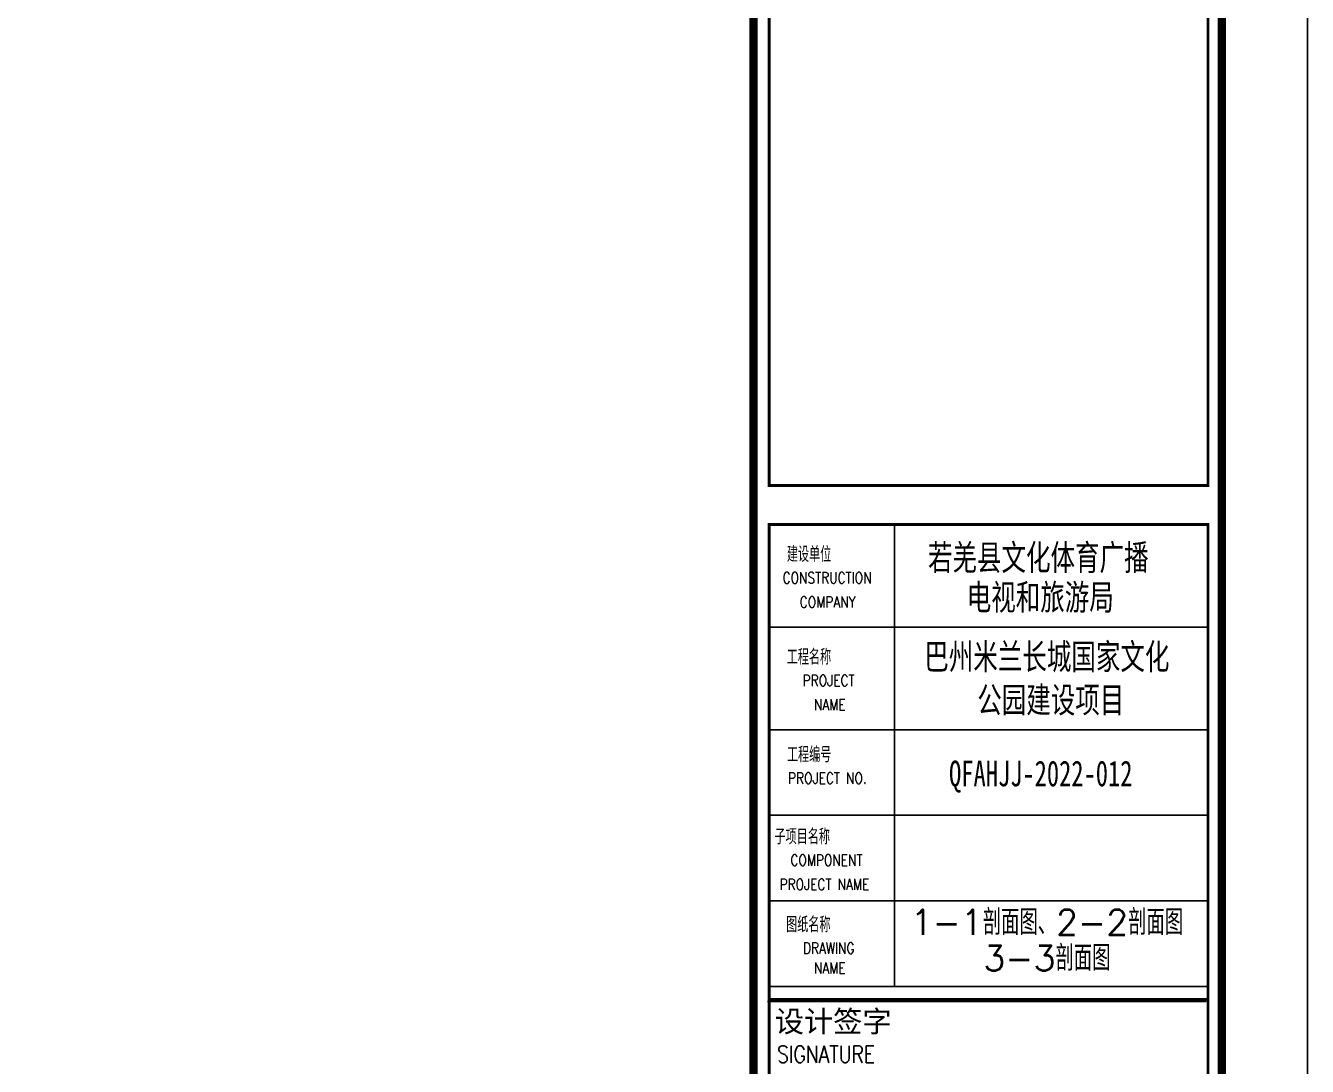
# Model space of a CAD drawing. Header units: inches. Extents: x 0 to 508000, y 0 to 738838.
# Drawn here: x 396124 to 411100, y 210543 to 222708 of the extents above; entities that cross this region are included whole.
import ezdxf
from ezdxf.enums import TextEntityAlignment as Align

# ---------------------------------------------------------------- set-up
doc = ezdxf.new("R2010")
doc.units = ezdxf.units.IN
doc.header["$LTSCALE"] = 1000
doc.header["$MEASUREMENT"] = 0
for name, color, linetype, true_color in [('TK', 7, 'Continuous', 0xffffff), ('TK-TEXT', 4, 'Continuous', 0x00ffff), ('ZG-图名', 1, 'Continuous', 0xff0000), ('ZG-图框层', 4, 'Continuous', 0x00ffff)]:
    doc.layers.add(name, color=color, linetype=linetype, true_color=true_color)
doc.styles.add('CCIAD-图框(可变字)', font='simhei.ttf', dxfattribs={"height": 0.2, "bigfont": 'gbcbig.shx'})
doc.styles.add('CCIAD-图框(标题项)', font='simhei.ttf', dxfattribs={"height": 0.2, "bigfont": 'gbcbig.shx'})
doc.styles.add('CCIAD-图框(版权说明)', font='SIMPLEX.shx', dxfattribs={"height": 0.2, "bigfont": 'gbcbig.shx'})
doc.styles.add('TXTSTY_ANONYMOUS', font='txt.shx', dxfattribs={"height": 0.2, "bigfont": 'gbcbig.shx'})
doc.styles.add('基本字体', font='simplex.shx', dxfattribs={"height": 0.2, "bigfont": 'gbcbig.shx'})

# ---------------------------------------------------------------- blocks, each defined once
blk = doc.blocks.new('DAnoyomous26257')
at = {"layer": 'TK', "style": '基本字体'}
blk.add_text('建设单位', height=180, dxfattribs=at).set_placement((405019, 216439))
at = {"layer": 'TK', "style": '基本字体', "width": 0.8}
for s, height, p in [('CONSTRUCTION', 130.03, (404969, 216189)), ('COMPANY', 130, (405169, 215905))]:
    blk.add_text(s, height=height, dxfattribs=at).set_placement(p)
blk = doc.blocks.new('DAnoyomous26261')
at = {"layer": 'TK', "style": '基本字体'}
blk.add_text('工程名称', height=180, dxfattribs=at).set_placement((405017, 215238))
at = {"layer": 'TK', "style": '基本字体', "width": 0.8}
for s, p in [('PROJECT', (405204, 214988)), ('NAME', (405335, 214705))]:
    blk.add_text(s, height=130, dxfattribs=at).set_placement(p)
blk = doc.blocks.new('DAnoyomous26264')
at = {"layer": 'TK', "style": '基本字体'}
blk.add_text('工程编号', height=180, dxfattribs=at).set_placement((405020, 214097))
at = {"layer": 'TK', "style": '基本字体', "width": 0.8}
blk.add_text('PROJECT NO.', height=130, dxfattribs=at).set_placement((405033, 213847))
blk = doc.blocks.new('DAnoyomous26268')
at = {"layer": 'TK', "style": '基本字体'}
blk.add_text('子项目名称', height=180, dxfattribs=at).set_placement((404874, 213138))
at = {"layer": 'TK', "style": '基本字体', "width": 0.8}
for s, p in [('COMPONENT', (405060, 212888)), ('PROJECT NAME', (404934, 212605))]:
    blk.add_text(s, height=130, dxfattribs=at).set_placement(p)
blk = doc.blocks.new('DAnoyomous26272')
at = {"layer": 'TK', "style": '基本字体'}
blk.add_text('图纸名称', height=180, dxfattribs=at).set_placement((405010, 212110))
at = {"layer": 'TK', "style": '基本字体', "width": 0.8}
for s, p in [('DRAWING', (405207, 211860)), ('NAME', (405335, 211627))]:
    blk.add_text(s, height=130, dxfattribs=at).set_placement(p)

msp = doc.modelspace()

# ---------------------------------------------------------------- linework, layer by layer
at = {"layer": 'TK', "lineweight": -3}
for p, q in [((404832, 216878), (409939, 216878)), ((406277, 216878), (406277, 211478)), ((404832, 215678), (409939, 215678)), ((406032, 215678), (409939, 215678)), ((404832, 214478), (409939, 214478)), ((404832, 213478), (409939, 213478)), ((404832, 213478), (409939, 213478)), ((404832, 212478), (409939, 212478)), ((404832, 212478), (409939, 212478)), ((404832, 211478), (409939, 211478)), ((409919, 211301), (404812, 211301))]:
    msp.add_line(p, q, dxfattribs=at)
at = {"layer": 'TK', "color": 0, "lineweight": -3}
for p, q in [((404812, 211324), (409939, 211324)), ((404792, 211301), (409919, 211301))]:
    msp.add_line(p, q, dxfattribs=at)
at = {"layer": 'TK', "lineweight": -3}
for points, const_width in [([(404629, 199384), (404629, 281438)], 100), ([(404812, 211324), (409939, 211324)], 34.7)]:
    msp.add_lwpolyline(points, dxfattribs=dict(at, const_width=const_width))
msp.add_lwpolyline([(404629, 199384), (410100, 199384), (410100, 281438)], dxfattribs=at)
at = {"layer": 'TK', "lineweight": -3, "const_width": 34.7}
for points in [[(404812, 274022), (409939, 274022), (409939, 217332), (404812, 217332)], [(404812, 216878), (409939, 216878), (409939, 199664), (404812, 199664)]]:
    msp.add_lwpolyline(points, close=True, dxfattribs=at)
at = {"layer": 'ZG-图框层', "lineweight": -3}
msp.add_lwpolyline([(277300, 282438), (277300, 198338), (411100, 198338), (411100, 282438)], close=True, dxfattribs=at)
at = {"layer": 'ZG-图框层', "lineweight": -3, "const_width": 100}
msp.add_lwpolyline([(279800, 199384), (279800, 281438), (410100, 281438), (410100, 199384)], close=True, dxfattribs=at)

# ---------------------------------------------------------------- block references
at = {"layer": 'TK'}
for name in ['DAnoyomous26257', 'DAnoyomous26261', 'DAnoyomous26264', 'DAnoyomous26268', 'DAnoyomous26272']:
    msp.add_blockref(name, (0, 0), dxfattribs=at)

# ---------------------------------------------------------------- texts
at = {"layer": 'TK', "style": 'CCIAD-图框(标题项)'}
msp.add_text('设计签字', height=250, dxfattribs=at).set_placement((404878, 210944))
at = {"layer": 'TK', "style": 'CCIAD-图框(版权说明)', "width": 0.8}
msp.add_text('SIGNATURE', height=200, dxfattribs=at).set_placement((404904, 210585))
at = {"layer": 'TK-TEXT', "style": 'CCIAD-图框(可变字)', "width": 0.7}
for tag, p, s in [('若羌县文化体育广播', (406667, 216342), '若羌县文化体育广播'), ('电视和旅游局', (407120, 215877), '电视和旅游局'), ('巴州米兰长城国家文化', (406624, 215183), '巴州米兰长城国家文化'), ('公园建设项目', (407243, 214677), '公园建设项目')]:
    msp.add_attdef(tag, p, s, height=300, dxfattribs=at)
msp.add_attdef('QFAHJJ-2022-012', text='QFAHJJ-2022-012', height=300, dxfattribs=at).set_placement((407985, 213817), align=Align.CENTER)
at = {"layer": 'ZG-图名', "style": 'TXTSTY_ANONYMOUS'}
for s, p in [('1-1剖面图、2-2剖面图', (408057, 212228)), ('3-3剖面图', (408057, 211809))]:
    msp.add_text(s, height=297.5, dxfattribs=at).set_placement(p, align=Align.MIDDLE_CENTER)

doc.saveas('drawing.dxf')
